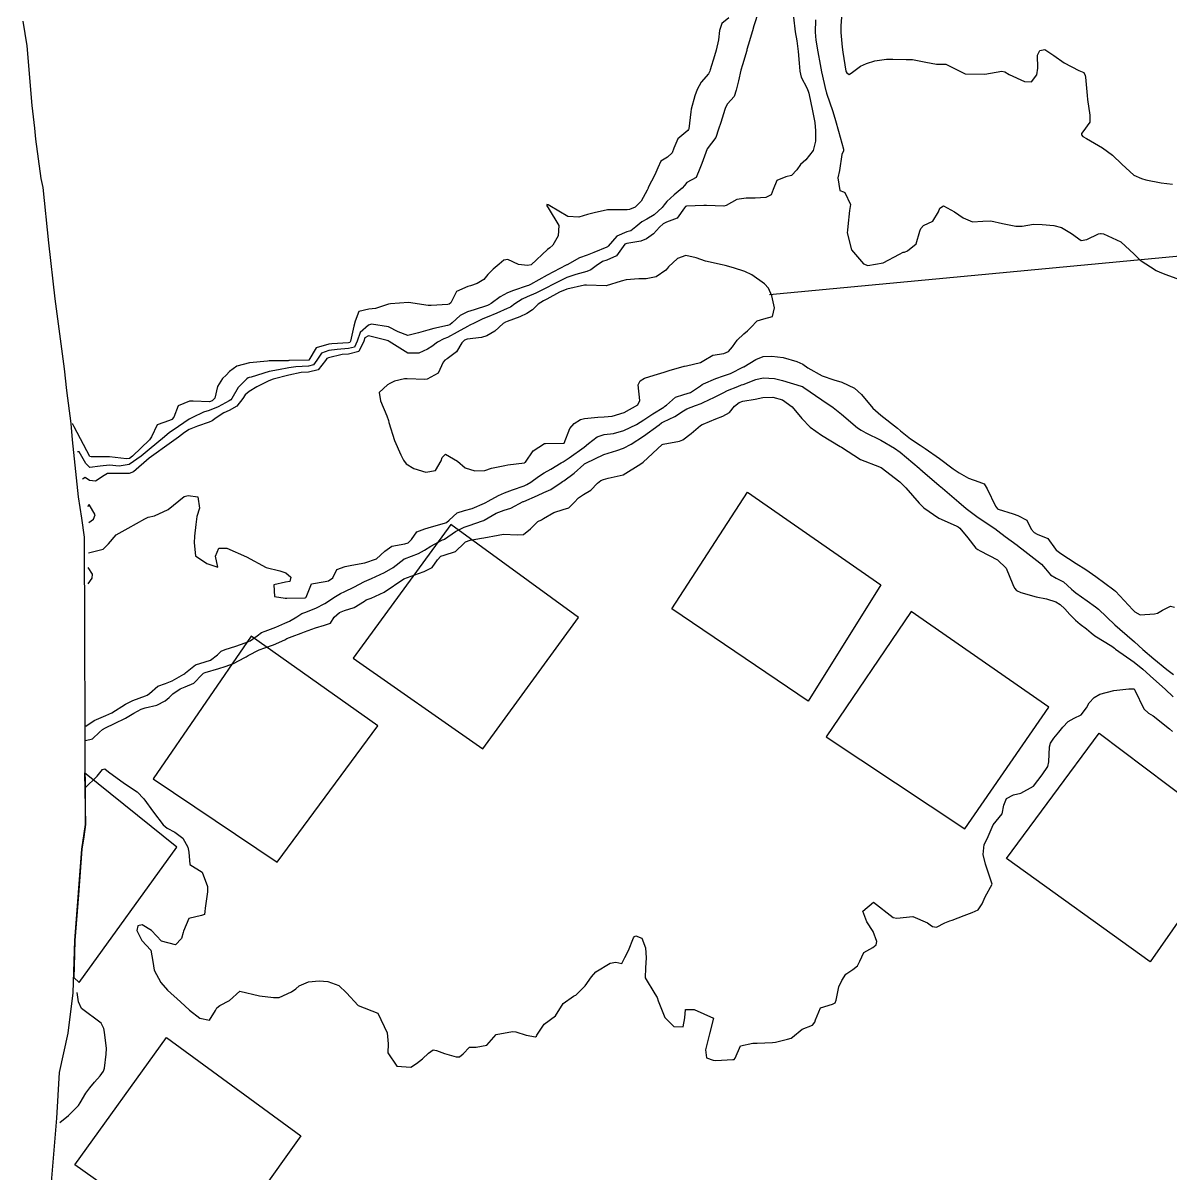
# Model space of a CAD drawing. Header units: metres. Extents: x 286371 to 293043, y 7462578 to 7466404.
# Drawn here: x 291529.3 to 291645.5, y 7463008.5 to 7463124.9 of the extents above; entities that cross this region are included whole.
import ezdxf

# ---------------------------------------------------------------- set-up
doc = ezdxf.new("R2010")
doc.units = ezdxf.units.M
doc.header["$MEASUREMENT"] = 0
for name, color, linetype in [('Area', 45, 'Continuous'), ('Curvas de Nivel 1m', 11, 'Continuous'), ('Curvas de Nivel 5m', 15, 'Continuous'), ('Divisas', 45, 'Continuous'), ('Edificações', 30, 'Continuous')]:
    doc.layers.add(name, color=color, linetype=linetype)

msp = doc.modelspace()

# ---------------------------------------------------------------- linework, layer by layer
at = {"layer": 'Area'}
msp.add_polyline3d([(291531.99, 7463004.69, 744.22), (291532.78, 7463013.99, 744.23), (291533.04, 7463018.63, 744.11), (291533.9, 7463022.61, 744.13), (291534.43, 7463026.71, 743.95), (291534.58, 7463032, 744.41), (291535.3, 7463041.25, 766.36), (291535.67, 7463043.74, 766.59), (291535.57, 7463072.82, 751.23), (291535.29, 7463074.77, 740.85), (291534.95, 7463076.93, 745.47), (291534.34, 7463082.67, 746.35), (291534.22, 7463084.34, 743.36), (291533.77, 7463087.67, 744.23), (291533.53, 7463089.86, 802.65), (291532.58, 7463096.96, 807.2), (291531.95, 7463102.63, 808.03), (291531.37, 7463108.23, 802.49), (291531.17, 7463109.13, 802.87), (291530.65, 7463113.12, 743.71), (291530.55, 7463114.24, 743.59), (291530.28, 7463116.54, 743.22), (291529.77, 7463122.57, 743.59), (291529.34, 7463125.08, 743.52)], dxfattribs=at)
at = {"layer": 'Curvas de Nivel 1m', "flags": 128}
for points, elevation in [([(291603.78, 7463126.06), (291603.32, 7463124.61), (291603.17, 7463124.08), (291602.75, 7463122.66), (291602.62, 7463122.21), (291602.59, 7463122.09), (291602.15, 7463120.66), (291602, 7463120.1), (291601.76, 7463119.03), (291601.54, 7463118.1), (291601.32, 7463117.46), (291600.66, 7463116.69), (291600.45, 7463116.33), (291600.37, 7463116.12), (291599.96, 7463114.8), (291599.75, 7463114.13), (291599.46, 7463113.28), (291598.59, 7463112.14), (291598.04, 7463110.68), (291597.85, 7463110.16), (291597.48, 7463109.24), (291596.54, 7463108.73), (291596.28, 7463108.44), (291596.06, 7463108.18), (291595.24, 7463107.48), (291594.51, 7463106.81), (291594.23, 7463106.49), (291594.02, 7463106.21), (291593.24, 7463105.47), (291592.49, 7463105.04), (291591.96, 7463104.77), (291591.37, 7463104.25), (291590.87, 7463103.85), (291590.47, 7463103.73), (291589.43, 7463103.31), (291588.56, 7463102.29), (291588.51, 7463102.23), (291588.44, 7463102.19), (291587.11, 7463101.64), (291586.43, 7463101.38), (291585.66, 7463101.1), (291584.41, 7463100.41), (291584.38, 7463100.39), (291584.33, 7463100.36), (291582.4, 7463099.35), (291580.69, 7463098.42), (291580.49, 7463098.32), (291580.38, 7463098.27), (291579, 7463097.82), (291578.37, 7463097.56), (291577.65, 7463097.18), (291576.71, 7463096.48), (291576.49, 7463096.34), (291576.35, 7463096.29), (291575, 7463095.85), (291574.34, 7463095.63), (291573.6, 7463095.26), (291572.77, 7463094.54), (291572.53, 7463094.34), (291572.32, 7463094.25), (291570.93, 7463093.95), (291570.31, 7463093.8), (291569.38, 7463093.51), (291568.3, 7463093.24), (291567.31, 7463093.62), (291566.32, 7463094.11), (291564.6, 7463094.38), (291564.32, 7463094.31), (291563.45, 7463093.54), (291563.17, 7463092.68), (291562.89, 7463092.08), (291562.28, 7463091.92), (291561.15, 7463091.84), (291560.28, 7463091.72), (291559.55, 7463091.46), (291559.08, 7463090.74), (291558.74, 7463090.27), (291558.25, 7463090.15), (291556.94, 7463090.09), (291556.25, 7463089.97), (291555.21, 7463089.77), (291554.25, 7463089.59), (291552.42, 7463089.03), (291552.24, 7463088.99), (291552.13, 7463088.96), (291552, 7463088.86), (291551.11, 7463087.98), (291550.47, 7463086.88), (291550.36, 7463086.73), (291550.2, 7463086.63), (291549.08, 7463086.02), (291548.19, 7463085.65), (291547.62, 7463085.48), (291546.49, 7463084.94), (291546.28, 7463084.84), (291546.17, 7463084.79), (291545.07, 7463084.05), (291544.15, 7463083.39), (291543.92, 7463083.21), (291543.66, 7463082.98), (291542.12, 7463081.72), (291541.31, 7463081.02), (291540.1, 7463080.19), (291539.07, 7463080.02), (291538.1, 7463080.12), (291537.16, 7463080.02), (291536.1, 7463079.88), (291535.7, 7463080.3), (291535.03, 7463081.46), (291534.84, 7463081.48)], 742), ([(291600.79, 7463125.42), (291600.08, 7463124.83), (291599.84, 7463124.13), (291599.72, 7463123.17), (291599.51, 7463122.13), (291599.32, 7463121.55), (291598.89, 7463120.14), (291598.85, 7463120), (291598.71, 7463119.73), (291597.97, 7463118.89), (291597.58, 7463118.16), (291597.33, 7463117.51), (291596.98, 7463116.17), (291596.93, 7463115.89), (291596.72, 7463114.17), (291596.7, 7463114.1), (291596.62, 7463114.01), (291595.63, 7463113.17), (291595.22, 7463112.2), (291595.03, 7463111.76), (291594.58, 7463111.31), (291593.9, 7463110.89), (291593.58, 7463110.22), (291593.28, 7463109.5), (291592.63, 7463108.23), (291592.61, 7463108.16), (291592.53, 7463107.95), (291591.9, 7463106.85), (291591.29, 7463106.25), (291590.74, 7463106.02), (291590.5, 7463105.96), (291588.81, 7463105.98), (291588.5, 7463105.96), (291587.14, 7463105.67), (291586.49, 7463105.49), (291585.59, 7463105.24), (291584.49, 7463105.31), (291582.66, 7463106.38), (291582.51, 7463106.48), (291582.37, 7463106.52), (291582.35, 7463106.39), (291582.5, 7463106.19), (291583.56, 7463104.37), (291583.5, 7463103.33), (291582.97, 7463102.38), (291582.68, 7463102.14), (291582.44, 7463101.95), (291580.76, 7463100.42), (291580.41, 7463100.34), (291579.5, 7463100.44), (291578.42, 7463100.96), (291578.01, 7463100.87), (291577.55, 7463100.47), (291576.93, 7463099.96), (291576.4, 7463099.41), (291575.97, 7463098.91), (291575.31, 7463098.5), (291574.62, 7463098.27), (291574.38, 7463098.21), (291573.21, 7463097.69), (291572.63, 7463096.54), (291572.47, 7463096.42), (291572.35, 7463096.38), (291570.65, 7463096.27), (291570.35, 7463096.27), (291568.35, 7463096.6), (291566.52, 7463096.47), (291566.35, 7463096.43), (291565.02, 7463095.98), (291564.34, 7463095.93), (291563.33, 7463095.69), (291562.95, 7463094.69), (291562.82, 7463094.18), (291562.5, 7463092.69), (291562.43, 7463092.55), (291562.29, 7463092.51), (291560.61, 7463092.4), (291560.29, 7463092.38), (291559.02, 7463092), (291558.26, 7463090.75), (291556.32, 7463090.72), (291556.26, 7463090.72), (291556.18, 7463090.7), (291554.26, 7463090.67), (291554.1, 7463090.66), (291552.26, 7463090.48), (291550.97, 7463090.16), (291550.24, 7463089.61), (291549.89, 7463089.24), (291549.52, 7463088.9), (291549.04, 7463088.08), (291548.77, 7463086.91), (291548.49, 7463086.62), (291548.2, 7463086.54), (291546.55, 7463086.59), (291546.2, 7463086.59), (291545.03, 7463086.12), (291544.6, 7463084.97), (291544.41, 7463084.73), (291544.17, 7463084.63), (291542.93, 7463084.22), (291542.35, 7463083), (291542.14, 7463082.69), (291540.43, 7463081.03), (291540.11, 7463080.81), (291539.83, 7463080.76), (291538.11, 7463080.96), (291536.25, 7463080.95), (291536.11, 7463081), (291534.53, 7463083.99), (291534.38, 7463084.26), (291534.33, 7463084.26)], 743), ([(291607.32, 7463125.49), (291607.51, 7463124), (291607.67, 7463123.09), (291607.81, 7463122), (291607.9, 7463120.83), (291607.96, 7463120), (291608.11, 7463119.4), (291608.69, 7463118.32), (291608.82, 7463117.98), (291608.87, 7463117.8), (291609.24, 7463115.98), (291609.48, 7463114.82), (291609.57, 7463113.98), (291609.55, 7463112.91), (291609.31, 7463111.98), (291608.58, 7463111.05), (291608.02, 7463110.55), (291607.65, 7463110.01), (291607.11, 7463109.46), (291606.55, 7463109.3), (291605.65, 7463108.93), (291605.26, 7463108.04), (291605.08, 7463107.49), (291604.52, 7463107.23), (291603.45, 7463107.14), (291602.52, 7463107.16), (291601.59, 7463107.03), (291600.51, 7463106.41), (291600.29, 7463106.34), (291598.51, 7463106.4), (291598.25, 7463106.41), (291596.51, 7463106.36), (291596.38, 7463106.3), (291596.29, 7463106.18), (291595.55, 7463105.13), (291594.48, 7463104.72), (291594.13, 7463104.56), (291593.76, 7463104.22), (291593.15, 7463103.54), (291592.46, 7463103.04), (291591.88, 7463102.81), (291590.45, 7463102.55), (291590.24, 7463102.48), (291590.08, 7463102.27), (291589.4, 7463101.31), (291588.42, 7463100.89), (291587.99, 7463100.74), (291587.35, 7463100.31), (291586.82, 7463099.91), (291586.41, 7463099.74), (291585.31, 7463099.43), (291584.4, 7463099.11), (291582.9, 7463098.38), (291582.38, 7463098.1), (291581.25, 7463097.53), (291580.36, 7463097.15), (291579.87, 7463096.93), (291579.11, 7463096.44), (291578.67, 7463096.13), (291578.35, 7463095.97), (291577.31, 7463095.5), (291576.33, 7463095.1), (291575.89, 7463094.93), (291574.99, 7463094.5), (291574.55, 7463094.28), (291574.32, 7463094.17), (291573.27, 7463093.57), (291572.3, 7463093.05), (291571.95, 7463092.9), (291571.31, 7463092.56), (291570.71, 7463092.14), (291570.28, 7463091.87), (291569.41, 7463091.45), (291568.28, 7463091.47), (291566.4, 7463092.63), (291566.3, 7463092.7), (291566.2, 7463092.73), (291564.3, 7463093.21), (291563.95, 7463093.02), (291563.84, 7463092.67), (291563.34, 7463091.62), (291562.27, 7463091.36), (291561.66, 7463091.32), (291560.27, 7463091), (291560.08, 7463090.91), (291559.95, 7463090.73), (291559.21, 7463089.78), (291558.25, 7463089.55), (291557.51, 7463089.5), (291556.24, 7463089.22), (291554.67, 7463088.82), (291554.23, 7463088.67), (291553.01, 7463088.06), (291552.22, 7463087.59), (291551.83, 7463087.24), (291551.58, 7463086.86), (291550.97, 7463086.1), (291550.19, 7463085.67), (291549.66, 7463085.42), (291548.89, 7463084.9), (291548.48, 7463084.6), (291548.17, 7463084.47), (291547.01, 7463084.08), (291546.16, 7463083.72), (291545.67, 7463083.43), (291545.08, 7463082.96), (291544.13, 7463082.27), (291542.33, 7463081), (291542.11, 7463080.83), (291540.53, 7463079.46), (291540.09, 7463079.28), (291538.29, 7463079.27), (291538.09, 7463079.28), (291537.9, 7463079.26), (291537.56, 7463079.07), (291536.67, 7463078.49), (291536.08, 7463078.56), (291535.64, 7463078.87), (291535.35, 7463078.7)], 741), ([(291612.22, 7463125.93), (291612.12, 7463124.6), (291612.12, 7463123.93), (291612.25, 7463122.43), (291612.31, 7463121.93), (291612.64, 7463120.01), (291612.66, 7463119.93), (291612.71, 7463119.83), (291612.96, 7463119.67), (291613.31, 7463119.92), (291614.12, 7463120.51), (291614.73, 7463120.78), (291615.57, 7463121.05), (291616.73, 7463121.21), (291617.37, 7463121.21), (291618.73, 7463121.19), (291619.38, 7463121.18), (291620.73, 7463120.93), (291621.79, 7463120.72), (291622.73, 7463120.73), (291624.71, 7463119.74), (291626.71, 7463119.71), (291628.41, 7463120), (291628.72, 7463119.94), (291629.17, 7463119.68), (291630.7, 7463118.95), (291631.41, 7463118.94), (291631.96, 7463119.64), (291632.05, 7463120.3), (291632.04, 7463121.63), (291632.26, 7463122.12), (291632.75, 7463122.21), (291633.69, 7463121.61), (291634.73, 7463120.87), (291636.21, 7463120.08), (291636.72, 7463119.86), (291636.86, 7463119.56), (291636.88, 7463119.4), (291637.05, 7463117.56), (291637.09, 7463117.14), (291637.32, 7463115.55), (291637.33, 7463114.86), (291636.62, 7463113.87), (291636.47, 7463113.71), (291636.49, 7463113.57), (291636.61, 7463113.41), (291636.98, 7463113.19), (291638.59, 7463112.25), (291639.63, 7463111.52), (291640.57, 7463110.61), (291641.76, 7463109.49), (291642.55, 7463109.13), (291643, 7463109.02), (291644.54, 7463108.71), (291645.68, 7463108.56)], 739), ([(291535.96, 7463071.24), (291537.44, 7463071.6), (291537.98, 7463072.17), (291538.76, 7463073.05), (291540, 7463073.74), (291541.68, 7463074.67), (291542.02, 7463074.85), (291542.66, 7463074.99), (291544.03, 7463075.64), (291545.66, 7463076.95), (291546.06, 7463077.06), (291547.05, 7463076.93), (291547.19, 7463075.78), (291546.92, 7463074.93), (291546.83, 7463074.12), (291546.7, 7463072.93), (291546.65, 7463072.27), (291546.8, 7463070.93), (291547.95, 7463070.16), (291549.06, 7463069.79), (291548.83, 7463070.9), (291549.17, 7463071.7), (291549.98, 7463071.72), (291551.96, 7463070.85), (291553.95, 7463069.76), (291555.33, 7463069.41), (291555.93, 7463069.23), (291556.46, 7463068.79), (291556.36, 7463068.35), (291555.92, 7463068.27), (291554.74, 7463067.99), (291554.81, 7463066.81), (291555.89, 7463066.66), (291556.03, 7463066.66), (291557.89, 7463066.7), (291557.95, 7463066.71), (291557.99, 7463066.76), (291558.55, 7463068.12), (291559.92, 7463068.34), (291560.25, 7463068.4), (291560.7, 7463068.72), (291561.1, 7463069.56), (291561.94, 7463069.87), (291562.63, 7463070.01), (291563.95, 7463070.22), (291565.12, 7463070.65), (291565.97, 7463071.42), (291566.68, 7463071.92), (291567.98, 7463072.17), (291568.31, 7463072.27), (291568.66, 7463072.59), (291569.2, 7463073.38), (291570, 7463073.68), (291570.7, 7463073.86), (291572.01, 7463074.25), (291572.22, 7463074.33), (291572.46, 7463074.54), (291573.27, 7463075.29), (291574.03, 7463075.53), (291574.8, 7463075.73), (291576.04, 7463076.27), (291576.18, 7463076.34), (291576.43, 7463076.48), (291577.46, 7463077.06), (291578.06, 7463077.32), (291578.88, 7463077.62), (291580.07, 7463078.03), (291580.34, 7463078.15), (291580.75, 7463078.41), (291581.5, 7463078.98), (291582.09, 7463079.35), (291582.75, 7463079.73), (291583.82, 7463080.37), (291584, 7463080.47), (291584.11, 7463080.53), (291584.61, 7463080.86), (291586.13, 7463081.95), (291586.59, 7463082.33), (291587.46, 7463083), (291588.15, 7463083.21), (291589.1, 7463083.34), (291590.15, 7463083.63), (291591.45, 7463084.25), (291592.17, 7463084.71), (291593.08, 7463085.33), (291594.19, 7463086), (291594.32, 7463086.08), (291594.46, 7463086.2), (291595.37, 7463087.02), (291596.21, 7463087.28), (291596.89, 7463087.48), (291597.9, 7463088.15), (291598.08, 7463088.29), (291598.23, 7463088.37), (291599.47, 7463088.89), (291600.24, 7463089.15), (291600.94, 7463089.41), (291602.25, 7463090.07), (291602.29, 7463090.08), (291603.51, 7463090.82), (291604.27, 7463091.12), (291605.15, 7463091.16), (291606.27, 7463091.01), (291607.65, 7463090.62), (291608.26, 7463090.33), (291608.79, 7463089.99), (291610.24, 7463089.18), (291611.41, 7463088.77), (291612.23, 7463088.52), (291613.5, 7463087.92), (291614.21, 7463087.27), (291615.36, 7463085.89), (291616.18, 7463085.17), (291617.84, 7463083.85), (291618.16, 7463083.6), (291619.18, 7463082.8), (291620.14, 7463082.14), (291620.67, 7463081.81), (291622.12, 7463080.81), (291623.5, 7463079.76), (291624.1, 7463079.34), (291625.03, 7463078.8), (291626.08, 7463078.43), (291626.61, 7463078.24), (291626.93, 7463077.71), (291627.78, 7463075.96), (291627.98, 7463075.7), (291628.03, 7463075.66), (291629.56, 7463075.2), (291630.02, 7463075.03), (291630.93, 7463074.56), (291631.39, 7463073.64), (291631.67, 7463073.31), (291632, 7463073.13), (291633.06, 7463072.68), (291633.84, 7463071.6), (291633.91, 7463071.53), (291633.97, 7463071.48), (291634.39, 7463071.17), (291635.95, 7463070.18), (291636.9, 7463069.55), (291637.93, 7463068.85), (291639.74, 7463067.51), (291639.91, 7463067.35), (291641.66, 7463065.48), (291641.88, 7463065.27), (291642.4, 7463064.95), (291643.88, 7463065.06), (291644.17, 7463065.15), (291644.66, 7463065.43), (291645.48, 7463065.84), (291645.89, 7463065.75)], 741), ([(291535.69, 7463053.69), (291536.53, 7463054.26), (291537.71, 7463054.76), (291538.34, 7463055.06), (291539.73, 7463055.92), (291540.46, 7463056.3), (291541.74, 7463056.75), (291541.92, 7463056.82), (291542.13, 7463057), (291542.98, 7463057.76), (291543.76, 7463058.02), (291544.45, 7463058.28), (291545.61, 7463058.95), (291545.71, 7463059.01), (291545.78, 7463059.08), (291546.81, 7463059.91), (291547.79, 7463060.22), (291548.32, 7463060.38), (291549.01, 7463060.9), (291549.4, 7463061.3), (291549.81, 7463061.47), (291550.87, 7463061.81), (291551.82, 7463062.12), (291552.33, 7463062.34), (291553.05, 7463062.84), (291553.49, 7463063.18), (291553.84, 7463063.32), (291554.94, 7463063.72), (291555.85, 7463064.12), (291556.32, 7463064.33), (291557.05, 7463064.78), (291557.55, 7463065.09), (291557.87, 7463065.21), (291558.99, 7463065.64), (291559.89, 7463066.13), (291560.26, 7463066.36), (291560.81, 7463066.72), (291561.47, 7463067.14), (291561.9, 7463067.34), (291562.83, 7463067.78), (291563.92, 7463068.34), (291564.61, 7463068.66), (291565.93, 7463069.26), (291566.79, 7463069.77), (291567.9, 7463070.61), (291567.93, 7463070.63), (291567.95, 7463070.64), (291569.37, 7463071.17), (291569.97, 7463071.5), (291570.62, 7463071.92), (291571.81, 7463072.55), (291571.93, 7463072.6), (291571.99, 7463072.64), (291573.13, 7463073.39), (291574, 7463073.84), (291574.49, 7463074.02), (291575.84, 7463074.49), (291575.97, 7463074.53), (291576.02, 7463074.56), (291577.24, 7463075.25), (291578.03, 7463075.55), (291578.71, 7463075.77), (291579.98, 7463076.43), (291580.02, 7463076.45), (291580.04, 7463076.45), (291581.4, 7463077.06), (291582.06, 7463077.34), (291582.78, 7463077.67), (291583.81, 7463078.37), (291583.96, 7463078.48), (291584.08, 7463078.54), (291585.14, 7463079.3), (291586.1, 7463080.19), (291586.18, 7463080.25), (291586.32, 7463080.33), (291588.12, 7463081.21), (291589.46, 7463081.62), (291590.13, 7463081.85), (291590.88, 7463082.26), (291592.15, 7463083.06), (291593.73, 7463084.21), (291593.98, 7463084.4), (291594.17, 7463084.5), (291595.3, 7463085.06), (291596.19, 7463085.63), (291596.53, 7463085.82), (291597.41, 7463086.16), (291597.98, 7463086.36), (291598.2, 7463086.45), (291599.34, 7463087), (291600.21, 7463087.45), (291600.66, 7463087.67), (291601.69, 7463088.09), (291602.07, 7463088.24), (291602.23, 7463088.3), (291603.5, 7463088.8), (291604.24, 7463088.96), (291605.39, 7463088.88), (291606.23, 7463088.69), (291608.1, 7463088.12), (291608.23, 7463088.07), (291608.36, 7463087.99), (291610.21, 7463086.74), (291611.33, 7463085.95), (291612.18, 7463085.27), (291613.79, 7463083.91), (291614.16, 7463083.65), (291614.65, 7463083.4), (291616.15, 7463082.66), (291617.54, 7463081.85), (291618.13, 7463081.44), (291620.05, 7463079.82), (291620.1, 7463079.76), (291620.4, 7463079.51), (291622.08, 7463078.07), (291622.42, 7463077.78), (291624.05, 7463076.39), (291624.81, 7463075.74), (291626.03, 7463074.81), (291627.69, 7463073.7), (291628, 7463073.48), (291628.76, 7463072.91), (291629.98, 7463072.02), (291630.18, 7463071.86), (291630.43, 7463071.66), (291631.96, 7463070.48), (291632.44, 7463070.11), (291632.84, 7463069.62), (291633.33, 7463069), (291633.93, 7463068.68), (291634.64, 7463068.31), (291635.45, 7463067.57), (291635.69, 7463067.35), (291635.91, 7463067.18), (291637.05, 7463066.39), (291637.89, 7463065.79), (291638.19, 7463065.53), (291639.86, 7463063.95), (291640.37, 7463063.5), (291641.84, 7463062.22), (291642.7, 7463061.46), (291643.81, 7463060.52), (291645.12, 7463059.42), (291645.79, 7463058.91)], 742), ([(291535.67, 7463052.23), (291536.36, 7463052.41), (291537.07, 7463053.08), (291537.4, 7463053.37), (291537.69, 7463053.52), (291538.59, 7463053.95), (291539.71, 7463054.51), (291540.57, 7463055.02), (291541.3, 7463055.43), (291541.72, 7463055.55), (291542.89, 7463055.82), (291543.73, 7463056.25), (291544.13, 7463056.58), (291544.51, 7463056.96), (291545.23, 7463057.47), (291545.76, 7463057.68), (291546.64, 7463058.05), (291547.46, 7463058.92), (291547.62, 7463059.07), (291547.78, 7463059.13), (291549.15, 7463059.53), (291549.79, 7463059.75), (291550.63, 7463060.04), (291551.8, 7463060.64), (291551.93, 7463060.73), (291552.14, 7463060.85), (291553.24, 7463061.41), (291553.82, 7463061.63), (291554.7, 7463061.93), (291555.83, 7463062.45), (291556.06, 7463062.56), (291556.59, 7463062.78), (291557.49, 7463063.12), (291557.84, 7463063.24), (291558.95, 7463063.65), (291559.85, 7463063.92), (291560.45, 7463064.13), (291560.84, 7463064.72), (291561.37, 7463065.21), (291561.87, 7463065.41), (291562.86, 7463065.71), (291563.89, 7463066.35), (291564.08, 7463066.48), (291564.59, 7463066.66), (291565.9, 7463067.27), (291567.9, 7463068.6), (291569.36, 7463069.16), (291569.94, 7463069.34), (291570.75, 7463069.75), (291571.3, 7463070.55), (291571.62, 7463070.89), (291571.96, 7463071.01), (291573.12, 7463071.38), (291573.98, 7463072.21), (291574.12, 7463072.37), (291574.6, 7463072.51), (291575.75, 7463072.72), (291575.99, 7463072.75), (291577.44, 7463073.02), (291577.99, 7463073.14), (291579.37, 7463073.05), (291579.99, 7463073.11), (291580.72, 7463073.69), (291581.46, 7463074.4), (291581.81, 7463074.6), (291582.02, 7463074.71), (291583.07, 7463075.33), (291584.03, 7463075.62), (291584.59, 7463075.8), (291585.13, 7463076.35), (291585.58, 7463076.82), (291586.06, 7463077.14), (291586.8, 7463077.58), (291587.49, 7463078.31), (291587.82, 7463078.56), (291588.08, 7463078.68), (291588.57, 7463078.79), (291590.09, 7463079.13), (291591.89, 7463080.25), (291592.11, 7463080.43), (291594.05, 7463082.21), (291594.13, 7463082.25), (291595.78, 7463082.54), (291596.14, 7463082.69), (291596.98, 7463083.33), (291597.92, 7463084.15), (291598.08, 7463084.23), (291598.17, 7463084.26), (291599.48, 7463084.81), (291600.18, 7463085.09), (291600.85, 7463085.44), (291601.37, 7463086.1), (291601.82, 7463086.47), (291602.2, 7463086.59), (291603.46, 7463086.81), (291604.21, 7463086.97), (291605.24, 7463087.01), (291606.2, 7463086.72), (291607.19, 7463086.01), (291608.18, 7463084.84), (291609.01, 7463083.98), (291610.15, 7463083.17), (291612.05, 7463082.02), (291612.13, 7463081.97), (291612.18, 7463081.93), (291614.12, 7463080.69), (291616.02, 7463079.96), (291616.1, 7463079.93), (291616.2, 7463079.87), (291618.08, 7463078.42), (291618.7, 7463077.83), (291620.05, 7463076.26), (291620.51, 7463075.81), (291622.03, 7463074.77), (291623.78, 7463073.98), (291624.01, 7463073.88), (291624.16, 7463073.75), (291624.96, 7463072.77), (291625.77, 7463071.73), (291625.97, 7463071.58), (291626.23, 7463071.46), (291627.96, 7463070.54), (291628.84, 7463069.68), (291629.54, 7463068.05), (291629.69, 7463067.67), (291629.91, 7463067.42), (291630.34, 7463067.22), (291631.9, 7463066.79), (291632.92, 7463066.6), (291633.89, 7463066.29), (291634.32, 7463066.02), (291634.79, 7463065.59), (291635.29, 7463064.99), (291635.87, 7463064.41), (291636.33, 7463064.03), (291636.98, 7463063.55), (291637.46, 7463063.15), (291637.84, 7463062.85), (291639.54, 7463061.8), (291639.83, 7463061.58), (291639.92, 7463061.5), (291641.8, 7463060.17), (291642.68, 7463059.46), (291643.78, 7463058.5), (291644.94, 7463057.43), (291645.75, 7463056.68)], 743), ([(291535.92, 7463068.09), (291536.33, 7463068.69), (291536.39, 7463069.09), (291535.94, 7463069.76)], 741), ([(291535.6, 7463047.43), (291536.84, 7463048.63), (291537.39, 7463049.32), (291537.63, 7463049.36), (291537.99, 7463049.07), (291539.61, 7463047.89), (291540.89, 7463047.03), (291541.58, 7463046.35), (291542.56, 7463045), (291543.54, 7463043.7), (291543.92, 7463043.36), (291544.72, 7463042.97), (291545.52, 7463042.34), (291546.03, 7463041.46), (291546.13, 7463040.94), (291546.24, 7463039.7), (291547.47, 7463038.92), (291548, 7463037.46), (291548.02, 7463036.91), (291547.77, 7463035.27), (291547.75, 7463034.92), (291547.7, 7463034.63), (291547.41, 7463034.51), (291546.12, 7463034.23), (291545.58, 7463032.95), (291545.55, 7463032.79), (291545.37, 7463032.2), (291544.78, 7463031.55), (291543.37, 7463031.93), (291542.34, 7463033), (291541.39, 7463033.57), (291540.95, 7463033.47), (291540.86, 7463033.02), (291541.37, 7463032.01), (291542.29, 7463031), (291542.47, 7463029.86), (291542.62, 7463028.99), (291543.3, 7463027.75), (291543.96, 7463026.97), (291545.27, 7463025.79), (291546.19, 7463024.94), (291547.24, 7463024.13), (291548.21, 7463023.94), (291548.82, 7463024.9), (291548.97, 7463025.19), (291549.26, 7463025.4), (291550.24, 7463025.91), (291551.28, 7463026.86), (291553.28, 7463026.4), (291554.68, 7463026.21), (291555.28, 7463026.23), (291556.52, 7463026.78), (291556.95, 7463027.11), (291557.29, 7463027.39), (291558.24, 7463027.81), (291559.3, 7463027.91), (291560.18, 7463027.85), (291561.3, 7463027.44), (291562.07, 7463026.69), (291563.26, 7463025.4), (291565.25, 7463024.64), (291566.2, 7463022.63), (291566.3, 7463021.53), (291566.25, 7463020.63), (291567.17, 7463019.26), (291568.59, 7463019.18), (291569.18, 7463019.55), (291569.76, 7463020), (291570.39, 7463020.57), (291570.85, 7463020.91), (291571.2, 7463020.84), (291572, 7463020.54), (291573.19, 7463020.2), (291573.51, 7463020.2), (291573.88, 7463020.51), (291574.52, 7463021.19), (291575.2, 7463021.2), (291576.29, 7463021.39), (291577.22, 7463022.46), (291578.88, 7463022.79), (291579.23, 7463022.75), (291580.28, 7463022.42), (291581.22, 7463022.23), (291581.31, 7463022.31), (291581.35, 7463022.4), (291582.1, 7463023.53), (291583.25, 7463024.37), (291584.03, 7463025.6), (291585.06, 7463026.35), (291585.21, 7463026.42), (291585.29, 7463026.47), (291586.24, 7463027.39), (291586.88, 7463028.32), (291587.32, 7463028.83), (291588.76, 7463029.71), (291589.34, 7463029.79), (291589.94, 7463029.66), (291590.26, 7463030.26), (291590.64, 7463030.97), (291591.13, 7463032.25), (291591.22, 7463032.4), (291591.38, 7463032.45), (291591.97, 7463032.24), (291592.34, 7463031.25), (291592.43, 7463030.23), (291592.33, 7463029.23), (291592.3, 7463028.23), (291593.29, 7463026.6), (291593.54, 7463026.21), (291593.62, 7463025.87), (291594.3, 7463024.2), (291595.23, 7463023.28), (291596.15, 7463023.25), (291596.34, 7463024.17), (291596.41, 7463025.02), (291597.26, 7463025.01), (291599.24, 7463024.12), (291598.82, 7463022.53), (291598.73, 7463022.13), (291598.41, 7463020.92), (291598.51, 7463020.13), (291599.18, 7463019.87), (291599.46, 7463019.84), (291601.18, 7463019.93), (291601.32, 7463019.96), (291601.43, 7463020.09), (291601.96, 7463021.32), (291603.21, 7463021.61), (291603.65, 7463021.61), (291605.21, 7463021.66), (291605.52, 7463021.71), (291606.72, 7463022.01), (291607.1, 7463022.12), (291607.22, 7463022.22), (291608.21, 7463023.01), (291609.24, 7463023.43), (291609.5, 7463023.71), (291609.57, 7463023.97), (291610.06, 7463025.17), (291611.27, 7463025.55), (291611.53, 7463025.68), (291611.64, 7463025.94), (291611.93, 7463027.3), (291612.21, 7463027.93), (291612.64, 7463028.59), (291613.32, 7463029.06), (291613.8, 7463029.44), (291614.03, 7463029.9), (291614.46, 7463030.79), (291615.36, 7463031.29), (291615.69, 7463031.55), (291615.77, 7463031.88), (291615.38, 7463032.89), (291614.76, 7463033.89), (291614.35, 7463034.97), (291615.43, 7463035.88), (291617.4, 7463034.31), (291617.8, 7463034.25), (291619.4, 7463034.41), (291620.88, 7463033.79), (291621.17, 7463033.57), (291621.39, 7463033.41), (291621.8, 7463033.36), (291622.63, 7463033.77), (291623.16, 7463033.99), (291623.4, 7463034.06), (291624.61, 7463034.53), (291625.41, 7463034.84), (291626.03, 7463035.1), (291626.42, 7463035.71), (291626.73, 7463036.41), (291627.45, 7463037.69), (291626.77, 7463039.71), (291626.51, 7463040.7), (291626.63, 7463041.71), (291626.93, 7463042.3), (291627.55, 7463043.69), (291628.44, 7463044.82), (291628.6, 7463045.68), (291628.9, 7463046.36), (291629.6, 7463046.73), (291630.35, 7463046.91), (291631.61, 7463047.63), (291632.5, 7463048.75), (291633.06, 7463049.61), (291633.18, 7463050.08), (291633.24, 7463051.61), (291633.33, 7463051.96), (291633.69, 7463052.47), (291634.2, 7463053.09), (291634.58, 7463053.59), (291635.13, 7463054.17), (291635.72, 7463054.52), (291636.45, 7463054.84), (291636.98, 7463055.56), (291637.24, 7463056.06), (291637.75, 7463056.59), (291638.35, 7463056.94), (291639.76, 7463057.32), (291641.28, 7463057.48), (291641.76, 7463057.49), (291641.8, 7463057.47), (291641.89, 7463057.34), (291642.78, 7463055.46), (291643.27, 7463055), (291643.72, 7463054.74), (291645.4, 7463053.42), (291645.7, 7463053.17)], 744), ([(291533.08, 7463013.56), (291533.94, 7463014.27), (291534.8, 7463015.11), (291534.94, 7463015.28), (291535.11, 7463015.56), (291535.7, 7463016.52), (291536.1, 7463017.09), (291536.57, 7463017.66), (291537.15, 7463018.3), (291537.47, 7463018.76), (291537.58, 7463019.07), (291537.76, 7463020.49), (291537.78, 7463021.07), (291537.59, 7463022.7), (291537.52, 7463023.07), (291537.24, 7463023.63), (291535.26, 7463025.1), (291534.94, 7463025.77), (291534.81, 7463026.73)], 744)]:
    msp.add_lwpolyline(points, dxfattribs=dict(at, elevation=elevation))
at = {"layer": 'Curvas de Nivel 5m', "elevation": 740, "flags": 128}
for points in [[(291609.56, 7463125.21), (291609.52, 7463123.97), (291609.58, 7463123.15), (291609.8, 7463121.97), (291610.02, 7463120.67), (291610.15, 7463119.96), (291610.61, 7463118.03), (291610.63, 7463117.96), (291610.68, 7463117.78), (291611.3, 7463115.94), (291611.58, 7463115), (291611.89, 7463113.94), (291612.4, 7463112.12), (291612.38, 7463111.93), (291612.23, 7463111.57), (291611.97, 7463109.94), (291611.82, 7463109.2), (291612.03, 7463107.93), (291612.4, 7463107.79), (291612.53, 7463107.72), (291613.09, 7463106.5), (291612.99, 7463105.92), (291612.82, 7463104.27), (291612.79, 7463103.93), (291612.77, 7463103.63), (291613.21, 7463101.92), (291614.41, 7463100.5), (291614.84, 7463100.32), (291616.41, 7463100.59), (291618.05, 7463101.47), (291618.43, 7463101.68), (291618.56, 7463101.7), (291618.88, 7463101.83), (291619.74, 7463102.52), (291620.13, 7463103.81), (291620.2, 7463104.08), (291620.47, 7463104.4), (291621.44, 7463104.83), (291622.01, 7463105.78), (291622.13, 7463106.15), (291622.51, 7463106.38), (291623.61, 7463105.76), (291624.49, 7463105.15), (291625.45, 7463104.76), (291626.48, 7463104.83), (291627.31, 7463104.87), (291628.48, 7463104.59), (291629.83, 7463104.31), (291630.47, 7463104.33), (291631.61, 7463104.51), (291632.48, 7463104.49), (291633.69, 7463104.39), (291634.47, 7463104.19), (291635.48, 7463103.58), (291636.45, 7463102.87), (291637.03, 7463102.98), (291638.21, 7463103.54), (291638.41, 7463103.59), (291638.46, 7463103.58), (291638.7, 7463103.53), (291640.45, 7463102.73), (291641.82, 7463101.48), (291642.43, 7463100.88), (291644.03, 7463099.83), (291644.41, 7463099.65), (291645, 7463099.44), (291646.4, 7463098.93)], [(291536.01, 7463074.33), (291536.46, 7463074.65), (291536.64, 7463075.09), (291536.04, 7463076.14), (291535.87, 7463075.92)]]:
    msp.add_lwpolyline(points, dxfattribs=at)
msp.add_lwpolyline([(291601.25, 7463100.1), (291600.42, 7463100.35), (291600.12, 7463100.42), (291598.42, 7463100.76), (291597.48, 7463101.1), (291596.43, 7463101.34), (291595.59, 7463101.03), (291594.68, 7463100.2), (291594.56, 7463100.05), (291594.41, 7463099.86), (291593.43, 7463099.19), (291592.4, 7463098.99), (291591.67, 7463098.97), (291590.39, 7463098.87), (291589.9, 7463098.76), (291588.38, 7463098.29), (291586.38, 7463098.36), (291586.35, 7463098.36), (291586.17, 7463098.33), (291584.38, 7463097.95), (291583.65, 7463097.65), (291582.36, 7463096.93), (291582.01, 7463096.75), (291581.49, 7463096.41), (291580.91, 7463095.85), (291580.34, 7463095.47), (291579.64, 7463095.13), (291578.33, 7463094.66), (291578.17, 7463094.61), (291577.93, 7463094.46), (291577.09, 7463093.7), (291576.3, 7463093.21), (291575.75, 7463093.05), (291574.3, 7463092.87), (291574.03, 7463092.78), (291573.76, 7463092.52), (291573.21, 7463091.6), (291572.27, 7463090.89), (291572.05, 7463090.76), (291571.86, 7463090.55), (291571.36, 7463089.45), (291570.24, 7463088.84), (291570.01, 7463088.81), (291568.24, 7463088.87), (291567.97, 7463088.87), (291566.95, 7463088.62), (291566.47, 7463088.39), (291566.23, 7463088.25), (291565.39, 7463087.47), (291565.51, 7463086.64), (291566.18, 7463085.1), (291566.33, 7463084.63), (291566.38, 7463084.43), (291566.93, 7463082.62), (291567.57, 7463081.16), (291567.84, 7463080.61), (291568.11, 7463080.25), (291568.91, 7463079.78), (291570.1, 7463079.4), (291571.09, 7463079.57), (291571.67, 7463080.55), (291571.77, 7463080.89), (291572.12, 7463081.23), (291573.32, 7463080.53), (291574.1, 7463079.84), (291575.07, 7463079.53), (291576.1, 7463079.59), (291576.77, 7463079.8), (291578.1, 7463080.09), (291578.41, 7463080.14), (291580.1, 7463080.36), (291580.15, 7463080.38), (291580.19, 7463080.42), (291580.97, 7463081.57), (291582.13, 7463082.3), (291582.22, 7463082.31), (291584.13, 7463082.35), (291584.7, 7463083.82), (291585.14, 7463084.35), (291585.77, 7463084.74), (291586.17, 7463084.84), (291587.51, 7463084.98), (291588.17, 7463085), (291588.96, 7463085.07), (291590.18, 7463085.46), (291591.56, 7463086.24), (291591.77, 7463086.67), (291591.6, 7463088.24), (291591.81, 7463088.66), (291592.24, 7463088.93), (291593.22, 7463089.24), (291594.24, 7463089.55), (291594.75, 7463089.7), (291596.25, 7463090.13), (291596.29, 7463090.14), (291596.48, 7463090.17), (291597.91, 7463090.5), (291598.26, 7463090.73), (291599.16, 7463091.25), (291600.27, 7463091.42), (291600.74, 7463091.64), (291601.16, 7463092.1), (291601.62, 7463092.77), (291602.3, 7463093.43), (291602.67, 7463093.72), (291603.01, 7463094.07), (291603.66, 7463094.73), (291604.33, 7463094.92), (291605.2, 7463095.17), (291605.39, 7463096.04), (291605.13, 7463097.28), (291604.79, 7463098.05), (291604.39, 7463098.48), (291603.1, 7463099.38), (291602.41, 7463099.72)], close=True, dxfattribs=at)
at = {"layer": 'Divisas'}
msp.add_lwpolyline([(291746.97, 7463013.95), (291742.13, 7463030.27), (291733.33, 7463056.58), (291725.64, 7463083.46), (291719.88, 7463107.91), (291688.52, 7463104.94), (291653.25, 7463101.91), (291604.89, 7463097.38)], dxfattribs=at)
at = {"layer": 'Edificações'}
for points in [[(291602.66, 7463077.4), (291616.15, 7463067.99), (291608.81, 7463056.24), (291595.01, 7463065.58)], [(291562.77, 7463060.57), (291575.88, 7463051.41), (291585.56, 7463064.69), (291572.64, 7463074.1)], [(291619.24, 7463065.31), (291610.62, 7463052.6), (291624.68, 7463043.31), (291633.18, 7463055.63), (291619.24, 7463065.31)], [(291552.45, 7463062.79), (291542.5, 7463048.35), (291555.06, 7463039.92), (291565.24, 7463053.72)], [(291652.25, 7463042.44), (291643.43, 7463029.83), (291628.87, 7463040.28), (291638.25, 7463052.99)], [(291534.47, 7463028.25), (291535.04, 7463027.73), (291544.9, 7463041.45), (291535.57, 7463048.97), (291535.67, 7463043.74), (291535.49, 7463042.49), (291535.3, 7463041.25), (291534.94, 7463036.62), (291534.58, 7463032), (291534.51, 7463029.35)], [(291557.45, 7463012.2), (291548.37, 7462999.49), (291534.59, 7463009.28), (291543.86, 7463022.17), (291543.86, 7463022.17)]]:
    msp.add_lwpolyline(points, close=True, dxfattribs=at)
msp.add_lwpolyline([(291534.51, 7463029.35), (291534.47, 7463028.25)], dxfattribs=at)

doc.saveas('drawing.dxf')
